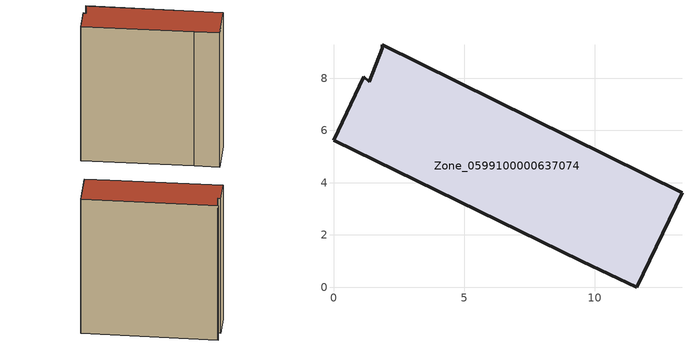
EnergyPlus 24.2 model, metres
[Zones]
Zone_0599100000637074
 floor ground (C_G): 1.86,9.28 13.34,3.62 11.61,0 9.5,1 0,5.62 1.16,8.06 1.37,7.86 1.87,9.14 z0
 wall outside (C_F): 9.5,1 11.61,0 13.34,3.62 1.86,9.28 1.87,9.14 1.37,7.86 1.16,8.06 0,5.62 9.5,1 z0:14.03
 roof outside (C_R): 13.34,3.62 1.86,9.28 1.87,9.14 1.37,7.86 1.16,8.06 0,5.62 9.5,1 11.61,0 z14.03
[BUILDING]
Pand.0599100000637074: North Axis=0; Terrain=City; Loads Convergence Tolerance Value=0.04; Temperature Convergence Tolerance Value=0.4; Solar Distribution=FullExterior; Maximum Number of Warmup Days=25; Minimum Number of Warmup Days=1
[Site:Location]
Rotterdam.The.Hague.AP_ZH_NLD Design_Conditions: Latitude=51.96; Longitude=4.45; Time Zone=1; Elevation=-4.5
[SITE:GROUNDTEMPERATURE:BUILDINGSURFACE]
18, 18, 18, 18, 18, 18, 18, 18, 18, 18, 18, 18
[MATERIAL] Thermal Absorptance=0.9; Solar Absorptance=0.7; Visible Absorptance=0.7
Name | Roughness | Thickness | Conductivity | Density | Specific Heat
G.TI.1946 | MediumSmooth | 0.15 | 1 | 540 | 1210
F.TI.1946 | Rough | 0.3 | 0.857143 | 1920 | 840
R.TI.1946 | MediumRough | 0.2 | 0.1 | 1500 | 1000
[CONSTRUCTION]
C_G: G.TI.1946
C_F: F.TI.1946
C_R: R.TI.1946
[ZONE]
Zone_0599100000637074: Type=1; Multiplier=1; Ceiling Height=Autocalculate; Volume=Autocalculate; Floor Area=autocalculate; Part of Total Floor Area=Yes
[ZONEINFILTRATION:DESIGNFLOWRATE]
Infil_Zone_0599100000637074: Zone or ZoneList or Space or SpaceList=Zone_0599100000637074; Schedule=AlwaysOn; Design Flow Rate Calculation Method=Flow/Area; Flow Rate per Floor Area=0.003; Constant Term Coefficient=1; Temperature Term Coefficient=0; Velocity Term Coefficient=0; Velocity Squared Term Coefficient=0
[HVACTEMPLATE:ZONE:IDEALLOADSAIRSYSTEM]
Zone_0599100000637074: Maximum Heating Supply Air Temperature=50; Minimum Cooling Supply Air Temperature=13; Maximum Heating Supply Air Humidity Ratio=0.0156; Minimum Cooling Supply Air Humidity Ratio=0.0077; Heating Limit=NoLimit; Cooling Limit=NoLimit; Dehumidification Control Type=ConstantSensibleHeatRatio; Cooling Sensible Heat Ratio=0.7; Dehumidification Setpoint=60; Humidification Control Type=None; Humidification Setpoint=30; Outdoor Air Method=None; Outdoor Air Flow Rate per Person=0.00944; Outdoor Air Flow Rate per Zone Floor Area=0; Outdoor Air Flow Rate per Zone=0; Demand Controlled Ventilation Type=None; Outdoor Air Economizer Type=NoEconomizer; Heat Recovery Type=None; Sensible Heat Recovery Effectiveness=0.7; Latent Heat Recovery Effectiveness=0.65
[ZONECONTROL:THERMOSTAT]
ThermostatControl_Zone_0599100000637074: Zone or ZoneList=Zone_0599100000637074; Control Type Schedule=DualSetpointControlType; Control 1=Thermostat_Zone_0599100000637074; Temperature Difference Between Cutout And Setpoint=0
[THERMOSTATSETPOINT:DUALSETPOINT]
Thermostat_Zone_0599100000637074: Heating Setpoint Temperature Schedule=HeatingSetpoint_Zone_0599100000637074; Cooling Setpoint Temperature Schedule=CoolingSetpoint_Zone_0599100000637074
[SCHEDULE:COMPACT]
HeatingSetpoint_Zone_0599100000637074: Through: 12/31, For: AllDays, Until: 24:00, 21
CoolingSetpoint_Zone_0599100000637074: Through: 12/31, For: AllDays, Until: 24:00, 24
DualSetpointControlType: Through: 12/31, For: AllDays, Until: 24:00, 4
AlwaysOn: Through: 12/31, For: AllDays, Until: 24:00, 1
